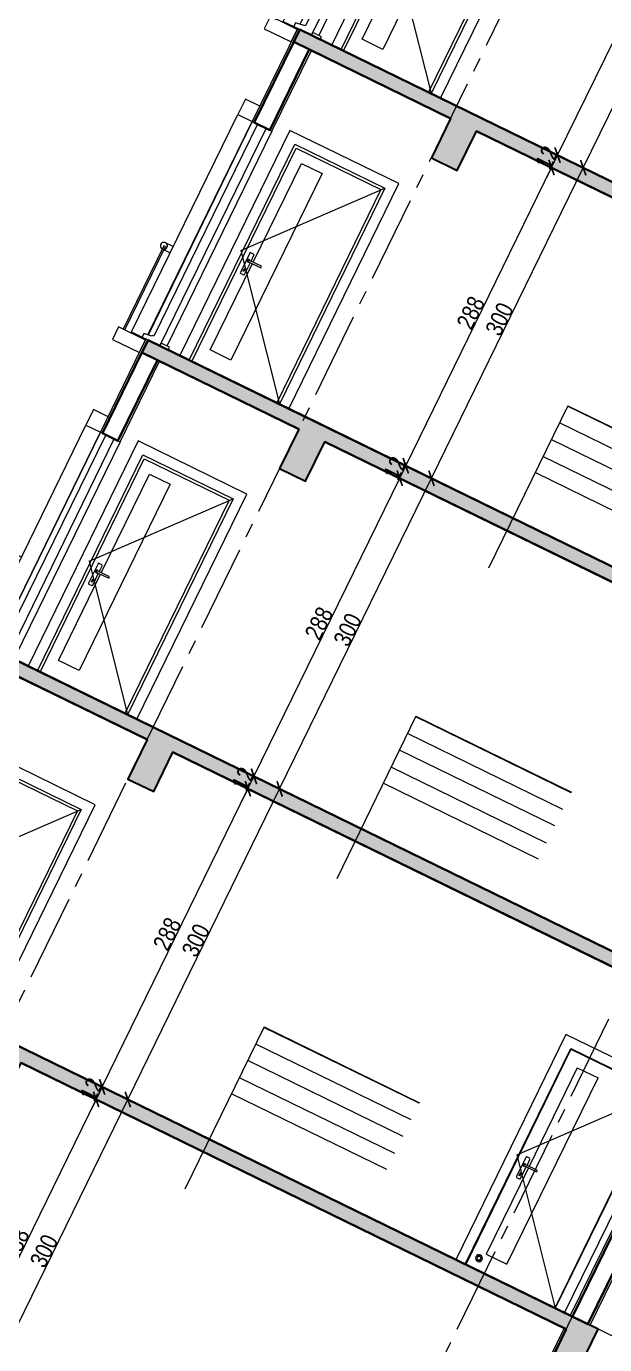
# Model space of a CAD drawing. Header units: millimetres. Extents: x 1373 to 40779, y 1939 to 6439.
# Drawn here: x 4350.6 to 4476, y 5882.4 to 6168.5 of the extents above; entities that cross this region are included whole.
import ezdxf

# ---------------------------------------------------------------- set-up
doc = ezdxf.new("R2010")
doc.units = ezdxf.units.MM
doc.linetypes.add('IMPORT-CENTER2', pattern=[112.5, 75, -12.5, 12.5, -12.5])
for name, color, linetype, lineweight in [('A-DETL', 6, 'Continuous', 30), ('A-DETL-GENF', 92, 'Continuous', 18), ('A-DOOR', 31, 'Continuous', 18), ('A-DOOR-FRAM', 31, 'Continuous', 18), ('A-FLOR-FNSH', 192, 'Continuous', 35), ('A-GLAZ', 151, 'Continuous', 18), ('A-WALL', 20, 'Continuous', 9), ('A-WALL-FNSH', 113, 'Continuous', 18), ('ESYA', 3, 'Continuous', 25), ('HESAPLAMALAR', 2, 'Continuous', 30), ('S-GRID', 252, 'IMPORT-CENTER2', 5), ('YAZI', 2, 'Continuous', 18)]:
    doc.layers.add(name, color=color, linetype=linetype, lineweight=lineweight)
doc.layers.add('MASSE', color=7, linetype='Continuous')
doc.styles.add('50', font='arial.ttf', dxfattribs={"width": 0.8})
doc.dimstyles.new('NERGİS', dxfattribs={"dimtxt": 15, "dimasz": 10, "dimexe": 20, "dimexo": 150, "dimgap": 0, "dimtad": 1, "dimdec": 0, "dimzin": 1, "dimtxsty": '50', "dimblk": 'ARCHTICK', "dimcen": 0, "dimse1": 1, "dimse2": 1, "dimclrd": 56, "dimclrt": 56, "dimazin": 3, "dimtfac": 1, "dimtdec": 0, "dimtix": 1, "dimtmove": 2, "dimatfit": 2, "dimldrblk": 'DOTSMALL', "dimlwd": 0, "dimlwe": -1, "dimarcsym": 0})
pattern_1 = [(45, (-21729.413, 4039.7565), (-4.490128, 4.490128), []), (45, (-21724.923, 4039.7565), (-4.490128, 4.490128), [3.175, -1.5875])]

# ---------------------------------------------------------------- blocks, each defined once
blk = doc.blocks.new('Tpl Variable Casement1 - _FRANSUZ-2080562-Schnitt 0')
at = {"layer": 'A-GLAZ'}
for p, q in [((-1248.7, 625), (-1248.7, 610)), ((-1234.7, 625), (-1248.7, 625)), ((-1234.7, 610), (-1234.7, 625)), ((-1248.7, 610), (-1234.7, 610)), ((-1248.7, 400), (-1248.7, 610)), ((-1234.7, 610), (-1234.7, 403.9)), ((-1221.4, 610), (-1229.7, 610)), ((-1229.7, 610), (-1229.7, 405.1)), ((-1221.4, 400), (-1221.4, 610)), ((-1248.7, 482.5), (-1256.3, 482.5)), ((-1254.7, 479.5), (-1256.3, 479.5)), ((-1256.3, 479.5), (-1256.3, 399)), ((-1254.7, 399), (-1254.7, 479.5)), ((-1254.7, 476.5), (-1248.7, 476.5)), ((-1231.2, 404.5), (-1238.5, 403.4)), ((-1238.5, 403.4), (-1238.5, 400)), ((-1229.7, 405.1), (-1231.2, 405)), ((-1231.2, 405), (-1231.2, 404.5)), ((-1213.2, 402.5), (-1221.4, 402.5)), ((-1221.4, 402.5), (-1221.4, 400)), ((-1213.2, 400), (-1213.2, 402.5)), ((-1234.7, 399), (-1260.7, 399)), ((-1260.7, 399), (-1260.7, 387)), ((-1256.3, 399), (-1254.7, 399)), ((-1248.7, 400), (-1238.5, 400)), ((-1248.7, 400), (-1248.7, 399)), ((-1238.5, 400), (-1221.4, 400)), ((-1234.7, 387), (-1234.7, 399)), ((-1221.4, 400), (-1213.2, 400)), ((-1260.7, 387), (-1234.7, 387))]:
    blk.add_line(p, q, dxfattribs=at)
for start, end in [(360, 180), (180, 360)]:
    blk.add_arc((-1256.3, 479.5), 3, start, end, dxfattribs=at)
for points, knots in [([(-1258.7, 481.2), (-1258.8, 481.2), (-1258.9, 481), (-1259.1, 480.7), (-1259.2, 480.2), (-1259.3, 479.8), (-1259.3, 479.5)], [0.807426, 0.807426, 0.807426, 0.807426, 0.8333333, 0.875, 0.9166667, 1, 1, 1, 1]), ([(-1257.3, 482.4), (-1257.3, 482.3), (-1257.4, 482.3), (-1257.6, 482.2), (-1257.8, 482.1), (-1257.9, 482), (-1258.2, 481.9), (-1258.4, 481.7), (-1258.5, 481.5), (-1258.6, 481.4), (-1258.7, 481.4)], [0.6072307, 0.6072307, 0.6072307, 0.6072307, 0.625, 0.6458333, 0.6666667, 0.6875, 0.7083333, 0.75, 0.7708333, 0.7916667, 0.7916667, 0.7916667, 0.7916667]), ([(-1255.5, 482.4), (-1255.6, 482.4), (-1255.7, 482.5), (-1255.9, 482.5), (-1256.1, 482.5), (-1256.3, 482.5), (-1256.5, 482.5), (-1256.7, 482.5), (-1256.9, 482.5), (-1257, 482.4), (-1257.1, 482.4), (-1257.2, 482.4)], [0.4166667, 0.4166667, 0.4166667, 0.4166667, 0.4375, 0.4583333, 0.4791667, 0.5, 0.5208333, 0.5416667, 0.5625, 0.5833333, 0.5979088, 0.5979088, 0.5979088, 0.5979088]), ([(-1253.9, 481.4), (-1253.9, 481.4), (-1254, 481.5), (-1254.2, 481.7), (-1254.4, 481.9), (-1254.7, 482.1), (-1255, 482.2), (-1255.1, 482.3), (-1255.2, 482.3), (-1255.3, 482.4)], [0.2083333, 0.2083333, 0.2083333, 0.2083333, 0.2291667, 0.25, 0.2916667, 0.3333333, 0.3541667, 0.375, 0.3927693, 0.3927693, 0.3927693, 0.3927693]), ([(-1253.3, 479.5), (-1253.3, 479.8), (-1253.3, 480.2), (-1253.5, 480.7), (-1253.7, 481), (-1253.8, 481.2), (-1253.8, 481.2)], [0, 0, 0, 0, 0.0833333, 0.125, 0.1666667, 0.192574, 0.192574, 0.192574, 0.192574]), ([(-1259.3, 479.5), (-1259.3, 479.3), (-1259.2, 478.9), (-1259.1, 478.4), (-1258.9, 478.1), (-1258.8, 477.9), (-1258.7, 477.8)], [0, 0, 0, 0, 0.0833333, 0.125, 0.1666667, 0.192574, 0.192574, 0.192574, 0.192574]), ([(-1258.7, 477.7), (-1258.6, 477.7), (-1258.5, 477.6), (-1258.4, 477.4), (-1258.1, 477.1), (-1257.8, 477), (-1257.6, 476.8), (-1257.4, 476.8), (-1257.3, 476.7), (-1257.3, 476.7)], [0.2083333, 0.2083333, 0.2083333, 0.2083333, 0.2291667, 0.25, 0.2916667, 0.3333333, 0.3541667, 0.375, 0.3927693, 0.3927693, 0.3927693, 0.3927693]), ([(-1257.2, 476.7), (-1257.2, 476.7), (-1257, 476.6), (-1256.9, 476.6), (-1256.7, 476.6), (-1256.5, 476.5), (-1256.3, 476.5), (-1256.3, 476.5)], [0.40046517, 0.40046517, 0.40046517, 0.40046517, 0.41666667, 0.4375, 0.45833333, 0.47916667, 0.5, 0.5, 0.5, 0.5]), ([(-1254.7, 477), (-1254.7, 477), (-1254.6, 477.1), (-1254.4, 477.2), (-1254.2, 477.4), (-1254, 477.6), (-1253.9, 477.7), (-1253.9, 477.7)], [0.675784, 0.675784, 0.675784, 0.675784, 0.6875, 0.7083333, 0.75, 0.7708333, 0.7916667, 0.7916667, 0.7916667, 0.7916667]), ([(-1253.8, 477.8), (-1253.8, 477.9), (-1253.7, 478.1), (-1253.5, 478.4), (-1253.3, 478.9), (-1253.3, 479.3), (-1253.3, 479.5)], [0.807426, 0.807426, 0.807426, 0.807426, 0.8333333, 0.875, 0.9166667, 1, 1, 1, 1])]:
    blk.add_open_spline(points, degree=3, knots=knots, dxfattribs=at)
blk = doc.blocks.new('Tpl Variable Casement1 - _FRANSUZ-V4-Schnitt 0')
at = {"layer": 'A-GLAZ'}
for points, knots in [([(-1258.7, 481.2), (-1258.8, 481.2), (-1258.9, 481), (-1259.1, 480.7), (-1259.2, 480.2), (-1259.3, 479.8), (-1259.3, 479.5)], [0.807426, 0.807426, 0.807426, 0.807426, 0.8333333, 0.875, 0.9166667, 1, 1, 1, 1]), ([(-1257.3, 482.4), (-1257.3, 482.3), (-1257.4, 482.3), (-1257.6, 482.2), (-1257.8, 482.1), (-1257.9, 482), (-1258.2, 481.9), (-1258.4, 481.7), (-1258.5, 481.5), (-1258.6, 481.4), (-1258.7, 481.4)], [0.6072307, 0.6072307, 0.6072307, 0.6072307, 0.625, 0.6458333, 0.6666667, 0.6875, 0.7083333, 0.75, 0.7708333, 0.7916667, 0.7916667, 0.7916667, 0.7916667]), ([(-1256.3, 482.5), (-1256.3, 482.5), (-1256.5, 482.5), (-1256.7, 482.5), (-1256.9, 482.5), (-1257, 482.4), (-1257.1, 482.4), (-1257.2, 482.4)], [0.5, 0.5, 0.5, 0.5, 0.52083333, 0.54166667, 0.5625, 0.58333333, 0.59790884, 0.59790884, 0.59790884, 0.59790884]), ([(-1259.3, 479.5), (-1259.3, 479.3), (-1259.2, 478.9), (-1259.1, 478.4), (-1258.9, 478.1), (-1258.8, 477.9), (-1258.7, 477.8)], [0, 0, 0, 0, 0.0833333, 0.125, 0.1666667, 0.192574, 0.192574, 0.192574, 0.192574]), ([(-1258.7, 477.7), (-1258.6, 477.7), (-1258.5, 477.6), (-1258.4, 477.4), (-1258.1, 477.1), (-1257.8, 477), (-1257.6, 476.8), (-1257.4, 476.8), (-1257.3, 476.7), (-1257.3, 476.7)], [0.2083333, 0.2083333, 0.2083333, 0.2083333, 0.2291667, 0.25, 0.2916667, 0.3333333, 0.3541667, 0.375, 0.3927693, 0.3927693, 0.3927693, 0.3927693]), ([(-1257.2, 476.7), (-1257.2, 476.7), (-1257, 476.6), (-1256.9, 476.6), (-1256.7, 476.6), (-1256.5, 476.5), (-1256.3, 476.5), (-1256.3, 476.5)], [0.40046517, 0.40046517, 0.40046517, 0.40046517, 0.41666667, 0.4375, 0.45833333, 0.47916667, 0.5, 0.5, 0.5, 0.5])]:
    blk.add_open_spline(points, degree=3, knots=knots, dxfattribs=at)
blk = doc.blocks.new('KOEWKOEW')
at = {"layer": 'YAZI', "linetype": 'Continuous', "lineweight": 0}
for p, q in [((28185.9, 4635.9), (28335.9, 4635.9)), ((28185.9, 4635.9), (28186, 4479.1)), ((28335.9, 4635.4), (28185.9, 4635.4)), ((28335.9, 4619.3), (28185.9, 4619.3)), ((28335.9, 4603.3), (28185.9, 4603.3)), ((28335.9, 4586.8), (28185.9, 4586.8)), ((28335.9, 4571.3), (28185.9, 4571.3))]:
    blk.add_line(p, q, dxfattribs=at)
blk = doc.blocks.new('_ArchTick')
at = {"color": 0, "linetype": 'ByBlock', "const_width": 0.15}
blk.add_lwpolyline([(-0.5, -0.5), (0.5, 0.5)], dxfattribs=at)
blk = doc.blocks.new('*D20626')
at = {"layer": 'Defpoints', "color": 0, "transparency": 16777216}
for p in [(20520, 3875.8), (20523.3, 3863.8), (20523.3, 3863.8)]:
    blk.add_point(p, dxfattribs=at)
at = {"layer": 'MASSE', "color": 56, "lineweight": 0, "transparency": 16777216}
for p, q in [((20523.3, 3875.8), (20523.3, 3885.8)), ((20523.3, 3875.8), (20523.3, 3863.8)), ((20523.3, 3863.8), (20523.3, 3853.8))]:
    blk.add_line(p, q, dxfattribs=at)
at = {"layer": 'MASSE', "color": 56, "lineweight": 0, "transparency": 16777216, "xscale": 10, "yscale": 10, "zscale": 10}
for p, rotation in [((20523.3, 3875.8), 270), ((20523.3, 3863.8), 90)]:
    blk.add_blockref('_ArchTick', p, dxfattribs=dict(at, rotation=rotation))
at = {"layer": 'MASSE', "color": 56, "transparency": 16777216, "insert": (20515.8, 3869.8), "char_height": 15, "attachment_point": 5, "rotation": 90, "style": '50'}
blk.add_mtext('12', dxfattribs=at)
blk = doc.blocks.new('_DotSmall')
at = {"layer": 'ESYA', "color": 0, "const_width": 0.5}
blk.add_lwpolyline([(-0.0625, 0, 1), (0.0625, 0, 1)], format="xyb", close=True, dxfattribs=at)
blk = doc.blocks.new('*D20627')
at = {"layer": 'Defpoints', "color": 0, "transparency": 16777216}
for p in [(20523.3, 3875.8), (20530.1, 3875.8), (20523.3, 3863.8)]:
    blk.add_point(p, dxfattribs=at)
at = {"layer": 'MASSE', "color": 56, "lineweight": 0, "transparency": 16777216}
for p, q in [((20523.3, 3875.8), (20523.3, 3885.8)), ((20523.3, 3863.8), (20523.3, 3875.8)), ((20523.3, 3863.8), (20523.3, 3853.8))]:
    blk.add_line(p, q, dxfattribs=at)
at = {"layer": 'MASSE', "color": 56, "lineweight": 0, "transparency": 16777216, "xscale": 10, "yscale": 10, "zscale": 10}
for p, rotation in [((20523.3, 3875.8), 270), ((20523.3, 3863.8), 90)]:
    blk.add_blockref('_ArchTick', p, dxfattribs=dict(at, rotation=rotation))
at = {"layer": 'MASSE', "color": 56, "transparency": 16777216, "insert": (20515.8, 3869.8), "char_height": 15, "attachment_point": 5, "rotation": 90, "style": '50'}
blk.add_mtext('12', dxfattribs=at)
blk = doc.blocks.new('*D20628')
at = {"layer": 'Defpoints', "color": 0, "transparency": 16777216}
for p in [(20523.3, 4163.8), (20578.7, 4163.8), (20530.1, 3875.8)]:
    blk.add_point(p, dxfattribs=at)
at = {"layer": 'MASSE', "color": 56, "lineweight": 0, "transparency": 16777216}
blk.add_line((20523.3, 3875.8), (20523.3, 4163.8), dxfattribs=at)
at = {"layer": 'MASSE', "color": 56, "lineweight": 0, "transparency": 16777216, "xscale": 10, "yscale": 10, "zscale": 10}
for p, rotation in [((20523.3, 4163.8), 90), ((20523.3, 3875.8), 270)]:
    blk.add_blockref('_ArchTick', p, dxfattribs=dict(at, rotation=rotation))
at = {"layer": 'MASSE', "color": 56, "transparency": 16777216, "insert": (20515.7, 4019.8), "char_height": 15, "attachment_point": 5, "rotation": 90, "style": '50'}
blk.add_mtext('288', dxfattribs=at)
blk = doc.blocks.new('*D20629')
at = {"layer": 'Defpoints', "color": 0, "transparency": 16777216}
for p in [(20523.3, 4175.8), (20579.4, 4175.8), (20578.7, 4163.8)]:
    blk.add_point(p, dxfattribs=at)
at = {"layer": 'MASSE', "color": 56, "lineweight": 0, "transparency": 16777216}
for p, q in [((20523.3, 4175.8), (20523.3, 4185.8)), ((20523.3, 4163.8), (20523.3, 4175.8)), ((20523.3, 4163.8), (20523.3, 4153.8))]:
    blk.add_line(p, q, dxfattribs=at)
at = {"layer": 'MASSE', "color": 56, "lineweight": 0, "transparency": 16777216, "xscale": 10, "yscale": 10, "zscale": 10}
for p, rotation in [((20523.3, 4175.8), 270), ((20523.3, 4163.8), 90)]:
    blk.add_blockref('_ArchTick', p, dxfattribs=dict(at, rotation=rotation))
at = {"layer": 'MASSE', "color": 56, "transparency": 16777216, "insert": (20515.8, 4169.8), "char_height": 15, "attachment_point": 5, "rotation": 90, "style": '50'}
blk.add_mtext('12', dxfattribs=at)
blk = doc.blocks.new('*D20633')
at = {"layer": 'Defpoints', "color": 0, "transparency": 16777216}
for p in [(20523.3, 4463.8), (20569.6, 4463.8), (20579.4, 4175.8)]:
    blk.add_point(p, dxfattribs=at)
at = {"layer": 'MASSE', "color": 56, "lineweight": 0, "transparency": 16777216}
blk.add_line((20523.3, 4175.8), (20523.3, 4463.8), dxfattribs=at)
at = {"layer": 'MASSE', "color": 56, "lineweight": 0, "transparency": 16777216, "xscale": 10, "yscale": 10, "zscale": 10}
for p, rotation in [((20523.3, 4463.8), 90), ((20523.3, 4175.8), 270)]:
    blk.add_blockref('_ArchTick', p, dxfattribs=dict(at, rotation=rotation))
at = {"layer": 'MASSE', "color": 56, "transparency": 16777216, "insert": (20515.7, 4319.8), "char_height": 15, "attachment_point": 5, "rotation": 90, "style": '50'}
blk.add_mtext('288', dxfattribs=at)
blk = doc.blocks.new('*D20634')
at = {"layer": 'Defpoints', "color": 0, "transparency": 16777216}
for p in [(20523.3, 4475.8), (20568.9, 4475.8), (20569.6, 4463.8)]:
    blk.add_point(p, dxfattribs=at)
at = {"layer": 'MASSE', "color": 56, "lineweight": 0, "transparency": 16777216}
for p, q in [((20523.3, 4475.8), (20523.3, 4485.8)), ((20523.3, 4463.8), (20523.3, 4475.8)), ((20523.3, 4463.8), (20523.3, 4453.8))]:
    blk.add_line(p, q, dxfattribs=at)
at = {"layer": 'MASSE', "color": 56, "lineweight": 0, "transparency": 16777216, "xscale": 10, "yscale": 10, "zscale": 10}
for p, rotation in [((20523.3, 4475.8), 270), ((20523.3, 4463.8), 90)]:
    blk.add_blockref('_ArchTick', p, dxfattribs=dict(at, rotation=rotation))
at = {"layer": 'MASSE', "color": 56, "transparency": 16777216, "insert": (20515.8, 4469.8), "char_height": 15, "attachment_point": 5, "rotation": 90, "style": '50'}
blk.add_mtext('12', dxfattribs=at)
blk = doc.blocks.new('*D20635')
at = {"layer": 'Defpoints', "color": 0, "transparency": 16777216}
for p in [(20523.3, 4763.8), (20565.1, 4763.8), (20568.9, 4475.8)]:
    blk.add_point(p, dxfattribs=at)
at = {"layer": 'MASSE', "color": 56, "lineweight": 0, "transparency": 16777216}
blk.add_line((20523.3, 4475.8), (20523.3, 4763.8), dxfattribs=at)
at = {"layer": 'MASSE', "color": 56, "lineweight": 0, "transparency": 16777216, "xscale": 10, "yscale": 10, "zscale": 10}
for p, rotation in [((20523.3, 4763.8), 90), ((20523.3, 4475.8), 270)]:
    blk.add_blockref('_ArchTick', p, dxfattribs=dict(at, rotation=rotation))
at = {"layer": 'MASSE', "color": 56, "transparency": 16777216, "insert": (20515.7, 4619.8), "char_height": 15, "attachment_point": 5, "rotation": 90, "style": '50'}
blk.add_mtext('288', dxfattribs=at)
blk = doc.blocks.new('*D20636')
at = {"layer": 'Defpoints', "color": 0, "transparency": 16777216}
for p in [(20523.3, 4775.8), (20577.5, 4775.8), (20565.1, 4763.8)]:
    blk.add_point(p, dxfattribs=at)
at = {"layer": 'MASSE', "color": 56, "lineweight": 0, "transparency": 16777216}
for p, q in [((20523.3, 4775.8), (20523.3, 4785.8)), ((20523.3, 4763.8), (20523.3, 4775.8)), ((20523.3, 4763.8), (20523.3, 4753.8))]:
    blk.add_line(p, q, dxfattribs=at)
at = {"layer": 'MASSE', "color": 56, "lineweight": 0, "transparency": 16777216, "xscale": 10, "yscale": 10, "zscale": 10}
for p, rotation in [((20523.3, 4775.8), 270), ((20523.3, 4763.8), 90)]:
    blk.add_blockref('_ArchTick', p, dxfattribs=dict(at, rotation=rotation))
at = {"layer": 'MASSE', "color": 56, "transparency": 16777216, "insert": (20515.8, 4769.8), "char_height": 15, "attachment_point": 5, "rotation": 90, "style": '50'}
blk.add_mtext('12', dxfattribs=at)
blk = doc.blocks.new('*D20637')
at = {"layer": 'Defpoints', "color": 0, "transparency": 16777216}
for p in [(20523.3, 5063.8), (20541.6, 5063.8), (20577.5, 4775.8)]:
    blk.add_point(p, dxfattribs=at)
at = {"layer": 'MASSE', "color": 56, "lineweight": 0, "transparency": 16777216}
blk.add_line((20523.3, 4775.8), (20523.3, 5063.8), dxfattribs=at)
at = {"layer": 'MASSE', "color": 56, "lineweight": 0, "transparency": 16777216, "xscale": 10, "yscale": 10, "zscale": 10}
for p, rotation in [((20523.3, 5063.8), 90), ((20523.3, 4775.8), 270)]:
    blk.add_blockref('_ArchTick', p, dxfattribs=dict(at, rotation=rotation))
at = {"layer": 'MASSE', "color": 56, "transparency": 16777216, "insert": (20515.7, 4919.8), "char_height": 15, "attachment_point": 5, "rotation": 90, "style": '50'}
blk.add_mtext('288', dxfattribs=at)
blk = doc.blocks.new('*D20641')
at = {"layer": 'Defpoints', "color": 0, "transparency": 16777216}
for p in [(20548.1, 3875.8), (20548.1, 3875.8), (20548.1, 3575.8)]:
    blk.add_point(p, dxfattribs=at)
at = {"layer": 'MASSE', "color": 56, "lineweight": 0, "transparency": 16777216}
blk.add_line((20548.1, 3575.8), (20548.1, 3875.8), dxfattribs=at)
at = {"layer": 'MASSE', "color": 56, "lineweight": 0, "transparency": 16777216, "xscale": 10, "yscale": 10, "zscale": 10}
for p, rotation in [((20548.1, 3875.8), 90), ((20548.1, 3575.8), 270)]:
    blk.add_blockref('_ArchTick', p, dxfattribs=dict(at, rotation=rotation))
at = {"layer": 'MASSE', "color": 56, "transparency": 16777216, "insert": (20540.5, 3725.8), "char_height": 15, "attachment_point": 5, "rotation": 90, "style": '50'}
blk.add_mtext('300', dxfattribs=at)
blk = doc.blocks.new('*D20642')
at = {"layer": 'Defpoints', "color": 0, "transparency": 16777216}
for p in [(20548.1, 4175.8), (20548.1, 4175.8), (20548.1, 3875.8)]:
    blk.add_point(p, dxfattribs=at)
at = {"layer": 'MASSE', "color": 56, "lineweight": 0, "transparency": 16777216}
blk.add_line((20548.1, 3875.8), (20548.1, 4175.8), dxfattribs=at)
at = {"layer": 'MASSE', "color": 56, "lineweight": 0, "transparency": 16777216, "xscale": 10, "yscale": 10, "zscale": 10}
for p, rotation in [((20548.1, 4175.8), 90), ((20548.1, 3875.8), 270)]:
    blk.add_blockref('_ArchTick', p, dxfattribs=dict(at, rotation=rotation))
at = {"layer": 'MASSE', "color": 56, "transparency": 16777216, "insert": (20540.5, 4025.8), "char_height": 15, "attachment_point": 5, "rotation": 90, "style": '50'}
blk.add_mtext('300', dxfattribs=at)
blk = doc.blocks.new('*D20643')
at = {"layer": 'Defpoints', "color": 0, "transparency": 16777216}
for p in [(20548.1, 4475.8), (20548.1, 4475.8), (20548.1, 4175.8)]:
    blk.add_point(p, dxfattribs=at)
at = {"layer": 'MASSE', "color": 56, "lineweight": 0, "transparency": 16777216}
blk.add_line((20548.1, 4175.8), (20548.1, 4475.8), dxfattribs=at)
at = {"layer": 'MASSE', "color": 56, "lineweight": 0, "transparency": 16777216, "xscale": 10, "yscale": 10, "zscale": 10}
for p, rotation in [((20548.1, 4475.8), 90), ((20548.1, 4175.8), 270)]:
    blk.add_blockref('_ArchTick', p, dxfattribs=dict(at, rotation=rotation))
at = {"layer": 'MASSE', "color": 56, "transparency": 16777216, "insert": (20540.5, 4325.8), "char_height": 15, "attachment_point": 5, "rotation": 90, "style": '50'}
blk.add_mtext('300', dxfattribs=at)
blk = doc.blocks.new('*D20644')
at = {"layer": 'Defpoints', "color": 0, "transparency": 16777216}
for p in [(20548.1, 4775.8), (20548.1, 4775.8), (20548.1, 4475.8)]:
    blk.add_point(p, dxfattribs=at)
at = {"layer": 'MASSE', "color": 56, "lineweight": 0, "transparency": 16777216}
blk.add_line((20548.1, 4475.8), (20548.1, 4775.8), dxfattribs=at)
at = {"layer": 'MASSE', "color": 56, "lineweight": 0, "transparency": 16777216, "xscale": 10, "yscale": 10, "zscale": 10}
for p, rotation in [((20548.1, 4775.8), 90), ((20548.1, 4475.8), 270)]:
    blk.add_blockref('_ArchTick', p, dxfattribs=dict(at, rotation=rotation))
at = {"layer": 'MASSE', "color": 56, "transparency": 16777216, "insert": (20540.5, 4625.8), "char_height": 15, "attachment_point": 5, "rotation": 90, "style": '50'}
blk.add_mtext('300', dxfattribs=at)
blk = doc.blocks.new('*D20645')
at = {"layer": 'Defpoints', "color": 0, "transparency": 16777216}
for p in [(20548.1, 5075.8), (20550.6, 5075.8), (20548.1, 4775.8)]:
    blk.add_point(p, dxfattribs=at)
at = {"layer": 'MASSE', "color": 56, "lineweight": 0, "transparency": 16777216}
blk.add_line((20548.1, 4775.8), (20548.1, 5075.8), dxfattribs=at)
at = {"layer": 'MASSE', "color": 56, "lineweight": 0, "transparency": 16777216, "xscale": 10, "yscale": 10, "zscale": 10}
for p, rotation in [((20548.1, 5075.8), 90), ((20548.1, 4775.8), 270)]:
    blk.add_blockref('_ArchTick', p, dxfattribs=dict(at, rotation=rotation))
at = {"layer": 'MASSE', "color": 56, "transparency": 16777216, "insert": (20540.5, 4925.8), "char_height": 15, "attachment_point": 5, "rotation": 90, "style": '50'}
blk.add_mtext('300', dxfattribs=at)
blk = doc.blocks.new('*D20646')
at = {"layer": 'Defpoints', "color": 0, "transparency": 16777216}
for p in [(20523.3, 3863.8), (20523.3, 3863.8), (20523.3, 3575.8)]:
    blk.add_point(p, dxfattribs=at)
at = {"layer": 'MASSE', "color": 56, "lineweight": 0, "transparency": 16777216}
blk.add_line((20523.3, 3575.8), (20523.3, 3863.8), dxfattribs=at)
at = {"layer": 'MASSE', "color": 56, "lineweight": 0, "transparency": 16777216, "xscale": 10, "yscale": 10, "zscale": 10}
for p, rotation in [((20523.3, 3863.8), 90), ((20523.3, 3575.8), 270)]:
    blk.add_blockref('_ArchTick', p, dxfattribs=dict(at, rotation=rotation))
at = {"layer": 'MASSE', "color": 56, "transparency": 16777216, "insert": (20515.7, 3719.8), "char_height": 15, "attachment_point": 5, "rotation": 90, "style": '50'}
blk.add_mtext('288', dxfattribs=at)
blk = doc.blocks.new('A$C189a16f2')
at = {"layer": 'A-DETL-GENF'}
h = blk.add_hatch(dxfattribs=at)
h.set_pattern_fill('ANSI33', color=153, style=0)
h.set_pattern_definition([(45, (-21729.413, 4639.7565), (-4.490128, 4.490128), []), (45, (-21724.923, 4639.7565), (-4.490128, 4.490128), [3.175, -1.5875])])
h.paths.add_polyline_path([(748.5, 1916), (1274.8, 1916), (1274.8, 1878), (1299.8, 1878), (1299.8, 1928), (723.5, 1928), (572, 1928), (572, 1916), (723.5, 1916), (723.5, 1878), (748.5, 1878)])
h.paths.add_polyline_path([(1739.8, 1916), (2248.8, 1916), (2248.8, 1878), (2273.8, 1878), (2273.8, 1916), (2373.9, 1916), (2373.9, 1928), (1564.8, 1928), (1564.8, 1916), (1714.8, 1916), (1714.8, 1878), (1739.8, 1878)])
h = blk.add_hatch(dxfattribs=at)
h.set_pattern_fill('ANSI33', color=153, style=0)
h.set_pattern_definition([(45, (-21729.413, 4339.7565), (-4.490128, 4.490128), []), (45, (-21724.923, 4339.7565), (-4.490128, 4.490128), [3.175, -1.5875])])
h.paths.add_polyline_path([(748.5, 1616), (1274.8, 1616), (1274.8, 1578), (1299.8, 1578), (1299.8, 1628), (723.5, 1628), (572, 1628), (572, 1616), (723.5, 1616), (723.5, 1578), (748.5, 1578)])
h.paths.add_polyline_path([(1739.8, 1616), (2248.8, 1616), (2248.8, 1578), (2273.8, 1578), (2273.8, 1616), (2373.9, 1616), (2373.9, 1628), (1564.8, 1628), (1564.8, 1616), (1714.8, 1616), (1714.8, 1578), (1739.8, 1578)])
h = blk.add_hatch(dxfattribs=at)
h.set_pattern_fill('ANSI33', color=153, style=0)
h.set_pattern_definition(pattern_1)
h.paths.add_polyline_path([(723.5, 1278), (748.5, 1278), (748.5, 1316), (1274.8, 1316), (1274.8, 1278), (1299.8, 1278), (1299.8, 1328), (723.5, 1328), (572, 1328), (572, 1316), (723.5, 1316)])
h.paths.add_polyline_path([(1739.8, 1316), (2248.8, 1316), (2248.8, 1278), (2273.8, 1278), (2273.8, 1316), (2373.9, 1316), (2373.9, 1328), (1564.8, 1328), (1564.8, 1316), (1714.8, 1316), (1714.8, 1278), (1739.8, 1278)])
h = blk.add_hatch(dxfattribs=at)
h.set_pattern_fill('ANSI33', color=153, style=0)
h.set_pattern_definition(pattern_1)
h.paths.add_polyline_path([(1714.8, 978), (1739.8, 978), (1739.8, 1016), (2248.8, 1016), (2248.8, 978), (2273.8, 978), (2273.8, 1016), (2373.9, 1016), (2373.9, 1028), (1564.8, 1028), (1564.8, 1016), (1714.8, 1016)])
h.paths.add_polyline_path([(1299.8, 1028), (723.5, 1028), (572, 1028), (572, 1016), (723.5, 1016), (723.5, 978), (748.5, 978), (748.5, 1016), (1274.8, 1016), (1274.8, 978), (1299.8, 978)])
at = {"layer": 'A-DETL'}
for points in [[(723.5, 1928), (572, 1928), (572, 1916), (723.5, 1916), (723.5, 1878), (748.5, 1878), (748.5, 1916), (1274.8, 1916), (1274.8, 1878), (1299.8, 1878), (1299.8, 1928)], [(723.5, 1628), (572, 1628), (572, 1616), (723.5, 1616), (723.5, 1578), (748.5, 1578), (748.5, 1616), (1274.8, 1616), (1274.8, 1578), (1299.8, 1578), (1299.8, 1628)], [(723.5, 1328), (572, 1328), (572, 1316), (723.5, 1316), (723.5, 1278), (748.5, 1278), (748.5, 1316), (1274.8, 1316), (1274.8, 1278), (1299.8, 1278), (1299.8, 1328)], [(723.5, 1028), (572, 1028), (572, 1016), (723.5, 1016), (723.5, 978), (748.5, 978), (748.5, 1016), (1274.8, 1016), (1274.8, 978), (1299.8, 978), (1299.8, 1028)]]:
    blk.add_lwpolyline(points, close=True, dxfattribs=at)
at = {"layer": 'A-DOOR'}
for p, q in [((644.3, 2124), (644.3, 1944)), ((610.3, 2033), (698.8, 1928)), ((624.3, 1944), (624.3, 2027.3)), ((644.3, 1944), (624.3, 1944)), ((610.3, 1733), (698.8, 1836.5)), ((624.3, 1728.7), (624.3, 1824)), ((624.3, 1824), (644.3, 1824)), ((644.3, 1824), (644.3, 1644)), ((610.3, 1733), (698.8, 1628)), ((618.3, 1734.5), (618.3, 1715.9)), ((621.6, 1735.2), (618.9, 1735.2)), ((632.3, 1728.7), (621.3, 1728.7)), ((622.3, 1728.7), (622.3, 1734.5)), ((632.3, 1728), (632.3, 1728.7)), ((632.3, 1727.3), (632.3, 1728)), ((620, 1717.8), (620, 1719.4)), ((620.5, 1717.8), (620, 1717.8)), ((620.5, 1719.4), (620.5, 1717.8)), ((621.3, 1727.3), (632.3, 1727.3)), ((622.3, 1715.9), (622.3, 1727.3)), ((624.3, 1644), (624.3, 1727.3)), ((618.9, 1715.2), (621.6, 1715.2)), ((644.3, 1644), (624.3, 1644)), ((610.3, 1433), (698.8, 1536.5)), ((624.3, 1428.7), (624.3, 1524)), ((624.3, 1524), (644.3, 1524)), ((644.3, 1524), (644.3, 1344)), ((610.3, 1433), (698.8, 1328)), ((618.3, 1434.5), (618.3, 1415.9)), ((621.6, 1435.2), (618.9, 1435.2)), ((622.3, 1428.7), (622.3, 1434.5)), ((620, 1417.8), (620, 1419.4)), ((620.5, 1419.4), (620.5, 1417.8)), ((632.3, 1428.7), (621.3, 1428.7)), ((621.3, 1427.3), (632.3, 1427.3)), ((622.3, 1415.9), (622.3, 1427.3)), ((624.3, 1344), (624.3, 1427.3)), ((632.3, 1428), (632.3, 1428.7)), ((632.3, 1427.3), (632.3, 1428)), ((618.9, 1415.2), (621.6, 1415.2)), ((620.5, 1417.8), (620, 1417.8)), ((644.3, 1344), (624.3, 1344)), ((610.3, 1133), (698.8, 1236.5)), ((1169.8, 1133), (1258.3, 1236.5)), ((1257.8, 1236), (1171.8, 1236)), ((1171.8, 1028), (1171.8, 1236)), ((1257.8, 1236), (1257.8, 1028)), ((1183.8, 1224), (1183.8, 1128.7)), ((1183.8, 1224), (1203.8, 1224)), ((1203.8, 1044), (1203.8, 1224)), ((1169.8, 1133), (1258.3, 1028)), ((1177.8, 1134.5), (1177.8, 1115.9)), ((1181.1, 1135.2), (1178.5, 1135.2)), ((1181.8, 1128.7), (1181.8, 1134.5)), ((1191.8, 1128.7), (1180.8, 1128.7)), ((1180.8, 1127.3), (1191.8, 1127.3)), ((1181.8, 1115.9), (1181.8, 1127.3)), ((1183.8, 1127.3), (1183.8, 1044)), ((1191.8, 1128), (1191.8, 1128.7)), ((1191.8, 1127.3), (1191.8, 1128)), ((1178.5, 1115.2), (1181.1, 1115.2)), ((1179.5, 1117.8), (1179.5, 1119.4)), ((1180, 1117.8), (1179.5, 1117.8)), ((1180, 1119.4), (1180, 1117.8)), ((1183.8, 1044), (1203.8, 1044))]:
    blk.add_line(p, q, dxfattribs=at)
at = {"layer": 'A-DOOR', "flags": 128}
for points in [[(621.3, 1728.7), (621.2, 1728.7), (621.2, 1728.7), (621.2, 1728.7), (621.1, 1728.7), (621.1, 1728.7), (621, 1728.7), (621, 1728.7), (621, 1728.7), (620.9, 1728.7), (620.9, 1728.7), (620.9, 1728.7), (620.8, 1728.7), (620.8, 1728.7), (620.7, 1728.7), (620.7, 1728.7), (620.7, 1728.7), (620.6, 1728.7), (620.6, 1728.7), (620.6, 1728.7), (620.6, 1728.7), (620.5, 1728.7), (620.5, 1728.7), (620.5, 1728.7), (620.5, 1728.7), (620.4, 1728.7), (620.4, 1728.7), (620.4, 1728.7), (620.4, 1728.7), (620.4, 1728.7), (620.3, 1728.7), (620.3, 1728.7), (620.3, 1728.7), (620.3, 1728.7), (620.3, 1728.7), (620.3, 1728.7), (620.3, 1728.7), (620.3, 1728.7), (620.3, 1728.7), (620.3, 1728.7)], [(620.3, 1727.3), (620.3, 1727.3), (620.3, 1727.3), (620.3, 1727.3), (620.3, 1727.3), (620.3, 1727.3), (620.3, 1727.3), (620.3, 1727.3), (620.3, 1727.3), (620.3, 1727.3), (620.4, 1727.3), (620.4, 1727.3), (620.4, 1727.3), (620.4, 1727.3), (620.4, 1727.3), (620.5, 1727.3), (620.5, 1727.3), (620.5, 1727.3), (620.5, 1727.3), (620.6, 1727.3), (620.6, 1727.3), (620.6, 1727.3), (620.6, 1727.3), (620.7, 1727.3), (620.7, 1727.3), (620.7, 1727.3), (620.8, 1727.3), (620.8, 1727.3), (620.8, 1727.3), (620.9, 1727.3), (620.9, 1727.3), (621, 1727.3), (621, 1727.3), (621, 1727.3), (621.1, 1727.3), (621.1, 1727.3), (621.1, 1727.3), (621.2, 1727.3), (621.2, 1727.3), (621.3, 1727.3), (621.3, 1727.3)], [(621.3, 1428.7), (621.2, 1428.7), (621.2, 1428.7), (621.2, 1428.7), (621.1, 1428.7), (621.1, 1428.7), (621, 1428.7), (621, 1428.7), (621, 1428.7), (620.9, 1428.7), (620.9, 1428.7), (620.9, 1428.7), (620.8, 1428.7), (620.8, 1428.7), (620.7, 1428.7), (620.7, 1428.7), (620.7, 1428.7), (620.6, 1428.7), (620.6, 1428.7), (620.6, 1428.7), (620.6, 1428.7), (620.5, 1428.7), (620.5, 1428.7), (620.5, 1428.7), (620.5, 1428.7), (620.4, 1428.7), (620.4, 1428.7), (620.4, 1428.7), (620.4, 1428.7), (620.4, 1428.7), (620.3, 1428.7), (620.3, 1428.7), (620.3, 1428.7), (620.3, 1428.7), (620.3, 1428.7), (620.3, 1428.7), (620.3, 1428.7), (620.3, 1428.7), (620.3, 1428.7), (620.3, 1428.7)], [(620.3, 1427.3), (620.3, 1427.3), (620.3, 1427.3), (620.3, 1427.3), (620.3, 1427.3), (620.3, 1427.3), (620.3, 1427.3), (620.3, 1427.3), (620.3, 1427.3), (620.3, 1427.3), (620.4, 1427.3), (620.4, 1427.3), (620.4, 1427.3), (620.4, 1427.3), (620.4, 1427.3), (620.5, 1427.3), (620.5, 1427.3), (620.5, 1427.3), (620.5, 1427.3), (620.6, 1427.3), (620.6, 1427.3), (620.6, 1427.3), (620.6, 1427.3), (620.7, 1427.3), (620.7, 1427.3), (620.7, 1427.3), (620.8, 1427.3), (620.8, 1427.3), (620.8, 1427.3), (620.9, 1427.3), (620.9, 1427.3), (621, 1427.3), (621, 1427.3), (621, 1427.3), (621.1, 1427.3), (621.1, 1427.3), (621.1, 1427.3), (621.2, 1427.3), (621.2, 1427.3), (621.3, 1427.3), (621.3, 1427.3)], [(1180.8, 1128.7), (1180.8, 1128.7), (1180.7, 1128.7), (1180.7, 1128.7), (1180.6, 1128.7), (1180.6, 1128.7), (1180.6, 1128.7), (1180.5, 1128.7), (1180.5, 1128.7), (1180.4, 1128.7), (1180.4, 1128.7), (1180.4, 1128.7), (1180.3, 1128.7), (1180.3, 1128.7), (1180.3, 1128.7), (1180.2, 1128.7), (1180.2, 1128.7), (1180.2, 1128.7), (1180.1, 1128.7), (1180.1, 1128.7), (1180.1, 1128.7), (1180, 1128.7), (1180, 1128.7), (1180, 1128.7), (1180, 1128.7), (1180, 1128.7), (1179.9, 1128.7), (1179.9, 1128.7), (1179.9, 1128.7), (1179.9, 1128.7), (1179.9, 1128.7), (1179.8, 1128.7), (1179.8, 1128.7), (1179.8, 1128.7), (1179.8, 1128.7), (1179.8, 1128.7), (1179.8, 1128.7), (1179.8, 1128.7), (1179.8, 1128.7), (1179.8, 1128.7)], [(1179.8, 1127.3), (1179.8, 1127.3), (1179.8, 1127.3), (1179.8, 1127.3), (1179.8, 1127.3), (1179.8, 1127.3), (1179.8, 1127.3), (1179.8, 1127.3), (1179.8, 1127.3), (1179.9, 1127.3), (1179.9, 1127.3), (1179.9, 1127.3), (1179.9, 1127.3), (1179.9, 1127.3), (1179.9, 1127.3), (1180, 1127.3), (1180, 1127.3), (1180, 1127.3), (1180, 1127.3), (1180.1, 1127.3), (1180.1, 1127.3), (1180.1, 1127.3), (1180.2, 1127.3), (1180.2, 1127.3), (1180.2, 1127.3), (1180.3, 1127.3), (1180.3, 1127.3), (1180.3, 1127.3), (1180.4, 1127.3), (1180.4, 1127.3), (1180.4, 1127.3), (1180.5, 1127.3), (1180.5, 1127.3), (1180.5, 1127.3), (1180.6, 1127.3), (1180.6, 1127.3), (1180.7, 1127.3), (1180.7, 1127.3), (1180.7, 1127.3), (1180.8, 1127.3), (1180.8, 1127.3)]]:
    blk.add_lwpolyline(points, dxfattribs=at)
at = {"layer": 'A-DOOR'}
for centre, radius, start, end in [((618.9, 1734.5), 0.668, 90, 180), ((618.9, 1734.5), 0.668, 90, 150), ((620.3, 1728), 1.22, 33.8637, 180), ((620.3, 1728), 1.22, 180, 326.1332), ((620.3, 1728), 1.22, 195, 225), ((620.3, 1728), 1.22, 105, 134.8132), ((620.3, 1728), 0.7, 150, 180), ((620.3, 1728), 0.7, 180, 210), ((620.3, 1728), 0.7, 75, 120), ((620.3, 1728), 1.22, 60, 90), ((620.3, 1728), 1.22, 33.8637, 45), ((621.6, 1734.5), 0.668, 0, 90), ((621.6, 1734.5), 0.668, 30, 90), ((620.3, 1728), 1.22, 240, 270), ((620.3, 1719.8), 0.5, 300, 240), ((620.3, 1728), 0.7, 240, 285), ((620.3, 1728), 1.22, 285, 326.1332), ((618.9, 1715.9), 0.668, 180, 270), ((618.9, 1715.9), 0.668, 210, 270), ((621.6, 1715.9), 0.668, 270, 0), ((621.6, 1715.9), 0.668, 270, 330), ((618.9, 1434.5), 0.668, 90, 180), ((618.9, 1434.5), 0.668, 90, 150), ((621.6, 1434.5), 0.668, 0, 90), ((621.6, 1434.5), 0.668, 30, 90), ((620.3, 1428), 1.22, 33.8637, 180), ((620.3, 1428), 1.22, 180, 326.1332), ((620.3, 1428), 1.22, 195, 225), ((620.3, 1428), 1.22, 105, 134.8132), ((620.3, 1428), 0.7, 150, 180), ((620.3, 1428), 0.7, 180, 210), ((620.3, 1428), 1.22, 240, 270), ((620.3, 1419.8), 0.5, 300, 240), ((620.3, 1428), 0.7, 75, 120), ((620.3, 1428), 0.7, 240, 285), ((620.3, 1428), 1.22, 60, 90), ((620.3, 1428), 1.22, 285, 326.1332), ((620.3, 1428), 1.22, 33.8637, 45), ((618.9, 1415.9), 0.668, 180, 270), ((618.9, 1415.9), 0.668, 210, 270), ((621.6, 1415.9), 0.668, 270, 0), ((621.6, 1415.9), 0.668, 270, 330), ((1178.5, 1134.5), 0.668, 90, 180), ((1181.1, 1134.5), 0.668, 0, 90), ((1179.8, 1128), 1.22, 33.8637, 180), ((1179.8, 1128), 1.22, 180, 326.1332), ((1179.8, 1128), 0.7, 150, 180), ((1179.8, 1128), 0.7, 180, 210), ((1179.8, 1128), 0.7, 75, 120), ((1179.8, 1128), 0.7, 240, 285), ((1178.5, 1115.9), 0.668, 180, 270), ((1179.8, 1119.8), 0.5, 300, 240), ((1181.1, 1115.9), 0.668, 270, 0), ((1179.8, 1038), 3, 90, 270), ((1179.8, 1038), 1.98, 90, 180), ((1179.8, 1038), 1.98, 209.1253, 239.698), ((1179.8, 1038), 1.5, 90, 270), ((1179.8, 1038), 1.98, 254.9562, 270), ((1179.8, 1038), 3, 270, 90), ((1179.8, 1038), 1.98, 74.9562, 89.7799), ((1179.8, 1038), 1.5, 270, 90), ((1179.8, 1038), 1.98, 270, 0), ((1179.8, 1038), 1.98, 29.1253, 59.698)]:
    blk.add_arc(centre, radius, start, end, dxfattribs=at)
at = {"layer": 'A-DOOR-FRAM'}
for p, q in [((602.8, 2145.5), (602.8, 1928)), ((707.8, 1928), (707.8, 2145.5)), ((611.8, 1928), (611.8, 2136.5)), ((614.3, 1928), (614.3, 2134)), ((696.3, 2134), (696.3, 1928)), ((698.8, 2136.5), (698.8, 1928)), ((707.8, 1845.5), (602.8, 1845.5)), ((602.8, 1845.5), (602.8, 1628)), ((707.8, 1628), (707.8, 1845.5)), ((611.8, 1628), (611.8, 1836.5)), ((611.8, 1836.5), (698.8, 1836.5)), ((614.3, 1628), (614.3, 1834)), ((614.3, 1834), (696.3, 1834)), ((696.3, 1834), (696.3, 1628)), ((698.8, 1836.5), (698.8, 1628)), ((707.8, 1545.5), (602.8, 1545.5)), ((602.8, 1545.5), (602.8, 1328)), ((707.8, 1328), (707.8, 1545.5)), ((611.8, 1328), (611.8, 1536.5)), ((611.8, 1536.5), (698.8, 1536.5)), ((614.3, 1328), (614.3, 1534)), ((614.3, 1534), (696.3, 1534)), ((696.3, 1534), (696.3, 1328)), ((698.8, 1536.5), (698.8, 1328)), ((707.8, 1245.5), (602.8, 1245.5)), ((611.8, 1236.5), (698.8, 1236.5)), ((698.8, 1236.5), (698.8, 1028)), ((707.8, 1028), (707.8, 1245.5)), ((1267.3, 1245.5), (1162.3, 1245.5)), ((1162.3, 1245.5), (1162.3, 1028)), ((1171.3, 1028), (1171.3, 1236.5)), ((1171.3, 1236.5), (1258.3, 1236.5)), ((1171.8, 1236), (1171.8, 1028)), ((1171.8, 1236), (1257.8, 1236)), ((1257.8, 1236), (1257.8, 1028)), ((1258.3, 1236.5), (1258.3, 1028)), ((1267.3, 1028), (1267.3, 1245.5)), ((614.3, 1234), (696.3, 1234)), ((696.3, 1234), (696.3, 1028))]:
    blk.add_line(p, q, dxfattribs=at)
at = {"layer": 'A-FLOR-FNSH', "color": 250}
for p, q in [((1289.8, 1928), (572, 1928)), ((572, 1928), (572, 1916)), ((572, 1916), (723.5, 1916)), ((748.5, 1916), (1274.8, 1916)), ((1289.8, 1628), (572, 1628)), ((572, 1628), (572, 1616)), ((572, 1616), (723.5, 1616)), ((748.5, 1616), (1274.8, 1616)), ((1274.8, 1328), (587, 1328)), ((572, 1316), (723.5, 1316)), ((748.5, 1316), (1274.8, 1316)), ((1289.8, 1028), (572, 1028)), ((748.5, 1016), (1274.8, 1016))]:
    blk.add_line(p, q, dxfattribs=at)
at = {"layer": 'A-WALL'}
for p, q in [((589, 2138), (589, 1930.5)), ((570, 1632), (570, 1838)), ((589, 1838), (589, 1630.5)), ((570, 1332), (570, 1538)), ((589, 1538), (589, 1330.5)), ((1386.7, 1028), (1291.8, 1028))]:
    blk.add_line(p, q, dxfattribs=at)
at = {"layer": 'A-WALL', "lineweight": 35}
for p, q in [((572, 1838), (572, 1916)), ((587, 1838), (587, 1916)), ((572, 1838), (587, 1838)), ((572, 1538), (572, 1616)), ((587, 1538), (587, 1616)), ((572, 1538), (587, 1538)), ((1274.8, 1028), (1274.8, 1316)), ((1289.8, 1028), (1289.8, 1183.6)), ((1274.8, 728), (1274.8, 1016))]:
    blk.add_line(p, q, dxfattribs=at)
at = {"layer": 'A-WALL-FNSH', "color": 7, "lineweight": 9}
for p, q in [((570, 1928), (570, 1838)), ((572, 1928), (570, 1928)), ((589, 1838), (589, 1916)), ((570, 1838), (572, 1838)), ((587, 1838), (589, 1838)), ((570, 1628), (570, 1538)), ((572, 1628), (570, 1628)), ((589, 1538), (589, 1616)), ((570, 1538), (572, 1538)), ((587, 1538), (589, 1538)), ((1272.8, 1316), (1272.8, 1028)), ((1291.8, 1028), (1291.8, 1279.3)), ((1291.8, 1028), (1289.8, 1028)), ((1272.8, 1016), (1272.8, 728))]:
    blk.add_line(p, q, dxfattribs=at)
at = {"layer": 'S-GRID', "lineweight": 18}
for p, q in [((723.5, 74.3), (723.5, 2658)), ((1189.8, 74.3), (1189.8, 2658)), ((1274.8, 74.3), (1274.8, 2658))]:
    blk.add_line(p, q, dxfattribs=at)
at = {"layer": 'A-GLAZ'}
for name, p in [('Tpl Variable Casement1 - _FRANSUZ-2080562-Schnitt 0', (1804.8, 1528)), ('Tpl Variable Casement1 - _FRANSUZ-2080562-Schnitt 0', (1804.8, 1228)), ('Tpl Variable Casement1 - _FRANSUZ-V4-Schnitt 0', (1804.8, 1228)), ('Tpl Variable Casement1 - _FRANSUZ-2080562-Schnitt 0', (1804.8, 928))]:
    blk.add_blockref(name, p, dxfattribs=at)
at = {"layer": 'HESAPLAMALAR', "linetype": 'ByBlock'}
for p in [(-27261.7, -2899.3), (-27261.7, -3199.3), (-27261.7, -3499.3)]:
    blk.add_blockref('KOEWKOEW', p, dxfattribs=at)
at = {"layer": 'MASSE'}
for base, p1, p2, picture, middle in [((845.6, 2228), (845.6, 1928), (848.1, 2228), '*D20645', (838, 2078)), ((820.8, 2216), (875, 1928), (839.1, 2216), '*D20637', (813.2, 2072)), ((820.8, 1928), (862.6, 1916), (875, 1928), '*D20636', (813.3, 1922)), ((845.6, 1928), (845.6, 1628), (845.6, 1928), '*D20644', (838, 1778)), ((820.8, 1916), (866.4, 1628), (862.6, 1916), '*D20635', (813.2, 1772)), ((820.8, 1628), (867, 1616), (866.4, 1628), '*D20634', (813.3, 1622)), ((845.6, 1628), (845.6, 1328), (845.6, 1628), '*D20643', (838, 1478)), ((820.8, 1616), (876.9, 1328), (867, 1616), '*D20633', (813.2, 1472)), ((820.8, 1328), (876.2, 1316), (876.9, 1328), '*D20629', (813.3, 1322)), ((845.6, 1328), (845.6, 1028), (845.6, 1328), '*D20642', (838, 1178)), ((820.8, 1316), (827.6, 1028), (876.2, 1316), '*D20628', (813.2, 1172)), ((820.8, 1016), (817.5, 1028), (820.8, 1016), '*D20626', (813.3, 1022)), ((820.8, 1028), (820.8, 1016), (827.6, 1028), '*D20627', (813.3, 1022)), ((845.6, 1028), (845.6, 728), (845.6, 1028), '*D20641', (838, 878)), ((820.8, 1016), (820.8, 728), (820.8, 1016), '*D20646', (813.2, 872))]:
    dim = blk.add_linear_dim(base=base, p1=p1, p2=p2, angle=90, dimstyle='NERGİS', dxfattribs=at)
    dim.commit()
    dim.dimension.update_dxf_attribs({"geometry": picture, "text_midpoint": middle, "insert": (-19702.5, -2847.7)})

msp = doc.modelspace()

# ---------------------------------------------------------------- block references
at = {"layer": 'HESAPLAMALAR', "color": 4, "xscale": 0.2499999999999999, "yscale": 0.2499999999999999, "zscale": 0.2499999999999999, "rotation": 333.9650679197362}
msp.add_blockref('A$C189a16f2', (4069.89, 5797.47), dxfattribs=at)

doc.saveas('drawing.dxf')
